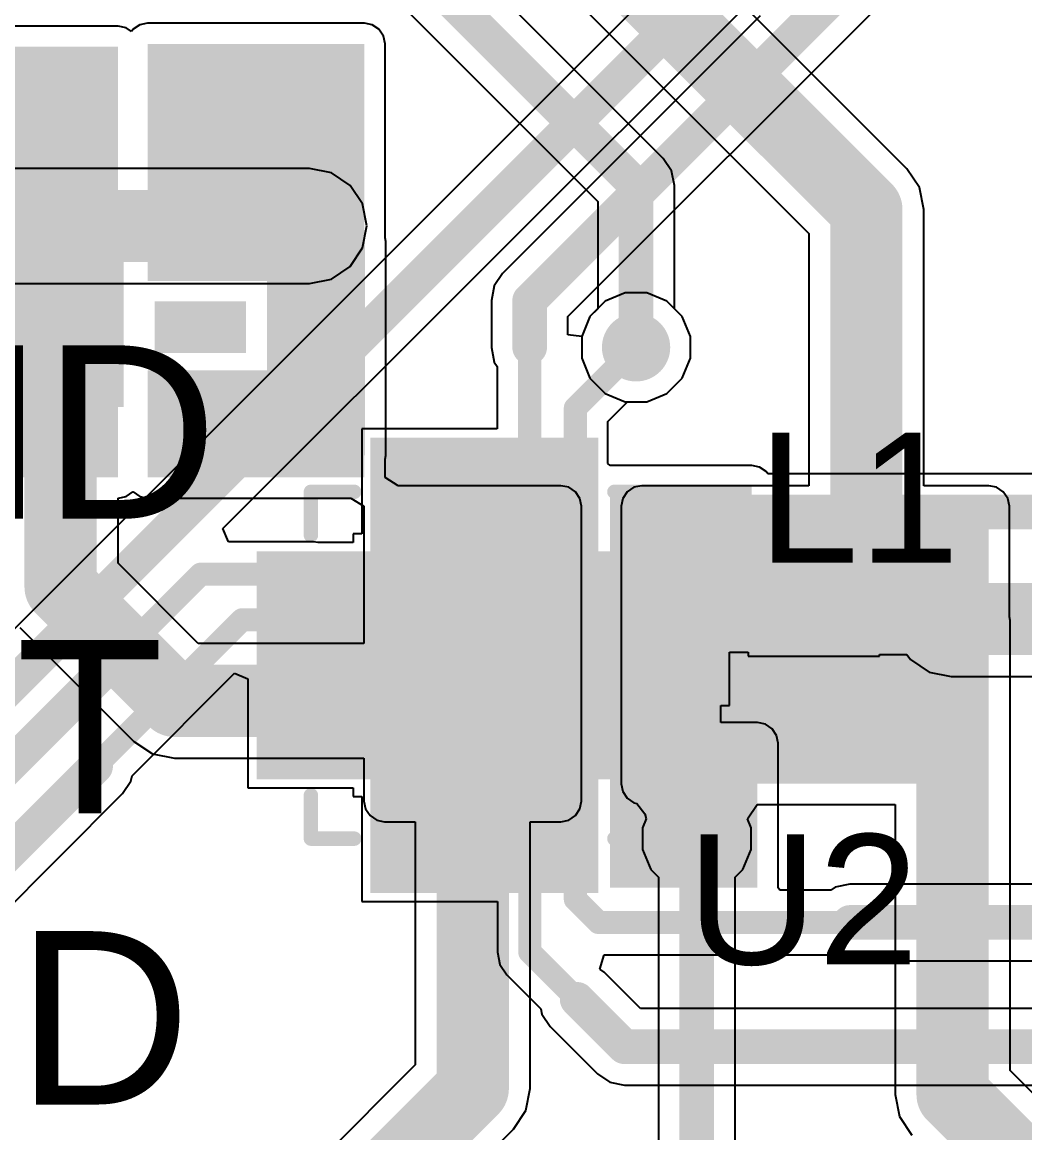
# Model space of a CAD drawing. Header units: millimetres. Extents: x -0.23 to 2.39, y -0.01 to 1.04.
# Drawn here: x 0.2766 to 0.6235, y 0.2182 to 0.6025 of the extents above; entities that cross this region are included whole.
import ezdxf

# ---------------------------------------------------------------- set-up
doc = ezdxf.new("R2010")
doc.units = ezdxf.units.MM
doc.header["$MEASUREMENT"] = 0
for name, color, linetype in [('BottomLayer', 5, 'Continuous'), ('BottomPaste', 16, 'Continuous'), ('BottomSolder', 6, 'Continuous'), ('TopLayer', 1, 'Continuous'), ('TopOverlay', 2, 'Continuous'), ('TopPaste', 8, 'Continuous'), ('TopSolder', 216, 'Continuous'), ('ViaHoleLayer', 16, 'Continuous')]:
    doc.layers.add(name, color=color, linetype=linetype)
doc.styles.add('Arial', font='', dxfattribs={"height": 0.2})
doc.styles.get('Arial').set_extended_font_data('Arial')

# ---------------------------------------------------------------- blocks, each defined once
blk = doc.blocks.new('20_QFN_3')
at = {"layer": 'TopLayer'}
for points in [[(-0.035433, 0.07480325), (-0.027559, 0.07480325), (-0.027559, 0.04330715), (-0.035433, 0.04330715)], [(-0.019685, 0.07480325), (-0.011811, 0.07480325), (-0.011811, 0.04330715), (-0.019685, 0.04330715)], [(-0.003937, 0.07480325), (0.003937, 0.07480325), (0.003937, 0.04330715), (-0.003937, 0.04330715)], [(0.0118111, 0.07480325), (0.0196851, 0.07480325), (0.0196851, 0.04330715), (0.0118111, 0.04330715)], [(0.0275591, 0.07480325), (0.0354331, 0.07480325), (0.0354331, 0.04330715), (0.0275591, 0.04330715)], [(-0.07480315, 0.0354331), (-0.04330705, 0.0354331), (-0.04330705, 0.0275591), (-0.07480315, 0.0275591)], [(-0.03543305, 0.03543305), (0.03543305, 0.03543305), (0.03543305, -0.03543305), (-0.03543305, -0.03543305)], [(0.04330715, 0.0354331), (0.07480325, 0.0354331), (0.07480325, 0.0275591), (0.04330715, 0.0275591)], [(-0.07480315, 0.0196851), (-0.04330705, 0.0196851), (-0.04330705, 0.0118111), (-0.07480315, 0.0118111)], [(0.04330715, 0.0196851), (0.07480325, 0.0196851), (0.07480325, 0.0118111), (0.04330715, 0.0118111)], [(-0.07480315, 0.003937), (-0.04330705, 0.003937), (-0.04330705, -0.003937), (-0.07480315, -0.003937)], [(0.04330715, 0.0039371), (0.07480325, 0.0039371), (0.07480325, -0.0039369), (0.04330715, -0.0039369)], [(-0.07480315, -0.011811), (-0.04330705, -0.011811), (-0.04330705, -0.019685), (-0.07480315, -0.019685)], [(0.04330715, -0.011811), (0.07480325, -0.011811), (0.07480325, -0.019685), (0.04330715, -0.019685)], [(-0.07480315, -0.027559), (-0.04330705, -0.027559), (-0.04330705, -0.035433), (-0.07480315, -0.035433)], [(0.04330715, -0.027559), (0.07480325, -0.027559), (0.07480325, -0.035433), (0.04330715, -0.035433)], [(-0.035433, -0.04330705), (-0.027559, -0.04330705), (-0.027559, -0.07480315), (-0.035433, -0.07480315)], [(-0.019685, -0.04330705), (-0.011811, -0.04330705), (-0.011811, -0.07480315), (-0.019685, -0.07480315)], [(-0.0039369, -0.04330705), (0.0039371, -0.04330705), (0.0039371, -0.07480315), (-0.0039369, -0.07480315)], [(0.0118111, -0.04330705), (0.0196851, -0.04330705), (0.0196851, -0.07480315), (0.0118111, -0.07480315)], [(0.0275591, -0.04330705), (0.0354331, -0.04330705), (0.0354331, -0.07480315), (0.0275591, -0.07480315)]]:
    blk.add_hatch(color=1, dxfattribs=at).paths.add_polyline_path(points)
at = {"layer": 'TopPaste'}
for points in [[(-0.035433, 0.07480325), (-0.027559, 0.07480325), (-0.027559, 0.04330715), (-0.035433, 0.04330715)], [(-0.019685, 0.07480325), (-0.011811, 0.07480325), (-0.011811, 0.04330715), (-0.019685, 0.04330715)], [(-0.003937, 0.07480325), (0.003937, 0.07480325), (0.003937, 0.04330715), (-0.003937, 0.04330715)], [(0.0118111, 0.07480325), (0.0196851, 0.07480325), (0.0196851, 0.04330715), (0.0118111, 0.04330715)], [(0.0275591, 0.07480325), (0.0354331, 0.07480325), (0.0354331, 0.04330715), (0.0275591, 0.04330715)], [(-0.07480315, 0.0354331), (-0.04330705, 0.0354331), (-0.04330705, 0.0275591), (-0.07480315, 0.0275591)], [(-0.03543305, 0.03543305), (0.03543305, 0.03543305), (0.03543305, -0.03543305), (-0.03543305, -0.03543305)], [(0.04330715, 0.0354331), (0.07480325, 0.0354331), (0.07480325, 0.0275591), (0.04330715, 0.0275591)], [(-0.07480315, 0.0196851), (-0.04330705, 0.0196851), (-0.04330705, 0.0118111), (-0.07480315, 0.0118111)], [(0.04330715, 0.0196851), (0.07480325, 0.0196851), (0.07480325, 0.0118111), (0.04330715, 0.0118111)], [(-0.07480315, 0.003937), (-0.04330705, 0.003937), (-0.04330705, -0.003937), (-0.07480315, -0.003937)], [(0.04330715, 0.0039371), (0.07480325, 0.0039371), (0.07480325, -0.0039369), (0.04330715, -0.0039369)], [(-0.07480315, -0.011811), (-0.04330705, -0.011811), (-0.04330705, -0.019685), (-0.07480315, -0.019685)], [(0.04330715, -0.011811), (0.07480325, -0.011811), (0.07480325, -0.019685), (0.04330715, -0.019685)], [(-0.07480315, -0.027559), (-0.04330705, -0.027559), (-0.04330705, -0.035433), (-0.07480315, -0.035433)], [(0.04330715, -0.027559), (0.07480325, -0.027559), (0.07480325, -0.035433), (0.04330715, -0.035433)], [(-0.035433, -0.04330705), (-0.027559, -0.04330705), (-0.027559, -0.07480315), (-0.035433, -0.07480315)], [(-0.019685, -0.04330705), (-0.011811, -0.04330705), (-0.011811, -0.07480315), (-0.019685, -0.07480315)], [(-0.0039369, -0.04330705), (0.0039371, -0.04330705), (0.0039371, -0.07480315), (-0.0039369, -0.07480315)], [(0.0118111, -0.04330705), (0.0196851, -0.04330705), (0.0196851, -0.07480315), (0.0118111, -0.07480315)], [(0.0275591, -0.04330705), (0.0354331, -0.04330705), (0.0354331, -0.07480315), (0.0275591, -0.07480315)]]:
    blk.add_hatch(color=8, dxfattribs=at).paths.add_polyline_path(points)
at = {"layer": 'TopSolder'}
for points in [[(-0.039433, 0.07880325), (-0.023559, 0.07880325), (-0.023559, 0.03930715), (-0.039433, 0.03930715)], [(-0.023685, 0.07880325), (-0.007811, 0.07880325), (-0.007811, 0.03930715), (-0.023685, 0.03930715)], [(-0.007937, 0.07880325), (0.007937, 0.07880325), (0.007937, 0.03930715), (-0.007937, 0.03930715)], [(0.0078111, 0.07880325), (0.0236851, 0.07880325), (0.0236851, 0.03930715), (0.0078111, 0.03930715)], [(0.0235591, 0.07880325), (0.0394331, 0.07880325), (0.0394331, 0.03930715), (0.0235591, 0.03930715)], [(-0.07880315, 0.0394331), (-0.03930705, 0.0394331), (-0.03930705, 0.0235591), (-0.07880315, 0.0235591)], [(-0.03943305, 0.03943305), (0.03943305, 0.03943305), (0.03943305, -0.03943305), (-0.03943305, -0.03943305)], [(0.03930715, 0.0394331), (0.07880325, 0.0394331), (0.07880325, 0.0235591), (0.03930715, 0.0235591)], [(-0.07880315, 0.0236851), (-0.03930705, 0.0236851), (-0.03930705, 0.0078111), (-0.07880315, 0.0078111)], [(0.03930715, 0.0236851), (0.07880325, 0.0236851), (0.07880325, 0.0078111), (0.03930715, 0.0078111)], [(-0.07880315, 0.007937), (-0.03930705, 0.007937), (-0.03930705, -0.007937), (-0.07880315, -0.007937)], [(0.03930715, 0.0079371), (0.07880325, 0.0079371), (0.07880325, -0.0079369), (0.03930715, -0.0079369)], [(-0.07880315, -0.007811), (-0.03930705, -0.007811), (-0.03930705, -0.023685), (-0.07880315, -0.023685)], [(0.03930715, -0.007811), (0.07880325, -0.007811), (0.07880325, -0.023685), (0.03930715, -0.023685)], [(-0.07880315, -0.023559), (-0.03930705, -0.023559), (-0.03930705, -0.039433), (-0.07880315, -0.039433)], [(0.03930715, -0.023559), (0.07880325, -0.023559), (0.07880325, -0.039433), (0.03930715, -0.039433)], [(-0.039433, -0.03930705), (-0.023559, -0.03930705), (-0.023559, -0.07880315), (-0.039433, -0.07880315)], [(-0.023685, -0.03930705), (-0.007811, -0.03930705), (-0.007811, -0.07880315), (-0.023685, -0.07880315)], [(-0.0079369, -0.03930705), (0.0079371, -0.03930705), (0.0079371, -0.07880315), (-0.0079369, -0.07880315)], [(0.0078111, -0.03930705), (0.0236851, -0.03930705), (0.0236851, -0.07880315), (0.0078111, -0.07880315)], [(0.0235591, -0.03930705), (0.0394331, -0.03930705), (0.0394331, -0.07880315), (0.0235591, -0.07880315)]]:
    blk.add_hatch(color=216, dxfattribs=at).paths.add_polyline_path(points)
at = {"layer": 'TopOverlay', "const_width": 0.005}
for points in [[(-0.045, 0.06), (-0.06, 0.06)], [(-0.06, 0.06), (-0.06, 0.045)], [(0.06, 0.06), (0.045, 0.06)], [(0.06, 0.06), (0.06, 0.045)], [(-0.06, -0.045), (-0.06, -0.06)], [(0.06, -0.045), (0.06, -0.06)], [(-0.045, -0.06), (-0.06, -0.06)], [(0.06, -0.06), (0.045, -0.06)]]:
    blk.add_lwpolyline(points, dxfattribs=at)
at = {"layer": 'TopOverlay'}
for points, const_width in [([(-0.06125, 0.06, 1), (-0.05875, 0.06, 1)], 0.0025), ([(-0.06125, 0.06, 1), (-0.05875, 0.06, 1)], 0.0025), ([(-0.04625, 0.06, 1), (-0.04375, 0.06, 1)], 0.0025), ([(0.04375, 0.06, 1), (0.04625, 0.06, 1)], 0.0025), ([(0.05875, 0.06, 1), (0.06125, 0.06, 1)], 0.0025), ([(0.05875, 0.06, 1), (0.06125, 0.06, 1)], 0.0025), ([(-0.068, 0.043, 1), (-0.072, 0.043, 1)], 0.005), ([(-0.06125, 0.045, 1), (-0.05875, 0.045, 1)], 0.0025), ([(0.05875, 0.045, 1), (0.06125, 0.045, 1)], 0.0025), ([(-0.07325, 0.043, 1), (-0.07075, 0.043, 1)], 0.0025), ([(-0.06925, 0.043, 1), (-0.06675, 0.043, 1)], 0.0025), ([(-0.06125, -0.045, 1), (-0.05875, -0.045, 1)], 0.0025), ([(0.05875, -0.045, 1), (0.06125, -0.045, 1)], 0.0025), ([(-0.06125, -0.06, 1), (-0.05875, -0.06, 1)], 0.0025), ([(-0.06125, -0.06, 1), (-0.05875, -0.06, 1)], 0.0025), ([(-0.04625, -0.06, 1), (-0.04375, -0.06, 1)], 0.0025), ([(0.04375, -0.06, 1), (0.04625, -0.06, 1)], 0.0025), ([(0.05875, -0.06, 1), (0.06125, -0.06, 1)], 0.0025), ([(0.05875, -0.06, 1), (0.06125, -0.06, 1)], 0.0025)]:
    blk.add_lwpolyline(points, format="xyb", close=True, dxfattribs=dict(at, const_width=const_width))
blk = doc.blocks.new('WSON_6_B_4')
at = {"layer": 'BottomLayer'}
for points in [[(-0.0570866, 0.03051175), (-0.0334646, 0.03051175), (-0.0334646, 0.02066925), (-0.0570866, 0.02066925)], [(0.0334646, 0.03051175), (0.0570866, 0.03051175), (0.0570866, 0.02066925), (0.0334646, 0.02066925)], [(-0.0147638, 0.02362205), (0.0147638, 0.02362205), (0.0147638, -0.02362205), (-0.0147638, -0.02362205)], [(-0.0570866, 0.00492125), (-0.0334646, 0.00492125), (-0.0334646, -0.00492125), (-0.0570866, -0.00492125)], [(0.0334646, 0.00492115), (0.0570866, 0.00492115), (0.0570866, -0.00492135), (0.0334646, -0.00492135)], [(-0.0570866, -0.02066935), (-0.0334646, -0.02066935), (-0.0334646, -0.03051185), (-0.0570866, -0.03051185)], [(0.0334646, -0.02066935), (0.0570866, -0.02066935), (0.0570866, -0.03051185), (0.0334646, -0.03051185)]]:
    blk.add_hatch(color=5, dxfattribs=at).paths.add_polyline_path(points)
at = {"layer": 'BottomPaste'}
for points in [[(-0.0570866, 0.03051175), (-0.0334646, 0.03051175), (-0.0334646, 0.02066925), (-0.0570866, 0.02066925)], [(0.0334646, 0.03051175), (0.0570866, 0.03051175), (0.0570866, 0.02066925), (0.0334646, 0.02066925)], [(-0.0147638, 0.02362205), (0.0147638, 0.02362205), (0.0147638, -0.02362205), (-0.0147638, -0.02362205)], [(-0.0570866, 0.00492125), (-0.0334646, 0.00492125), (-0.0334646, -0.00492125), (-0.0570866, -0.00492125)], [(0.0334646, 0.00492115), (0.0570866, 0.00492115), (0.0570866, -0.00492135), (0.0334646, -0.00492135)], [(-0.0570866, -0.02066935), (-0.0334646, -0.02066935), (-0.0334646, -0.03051185), (-0.0570866, -0.03051185)], [(0.0334646, -0.02066935), (0.0570866, -0.02066935), (0.0570866, -0.03051185), (0.0334646, -0.03051185)]]:
    blk.add_hatch(color=16, dxfattribs=at).paths.add_polyline_path(points)
at = {"layer": 'BottomSolder'}
for points in [[(-0.0610866, 0.03451175), (-0.0294646, 0.03451175), (-0.0294646, 0.01666925), (-0.0610866, 0.01666925)], [(0.0294646, 0.03451175), (0.0610866, 0.03451175), (0.0610866, 0.01666925), (0.0294646, 0.01666925)], [(-0.0187638, 0.02762205), (0.0187638, 0.02762205), (0.0187638, -0.02762205), (-0.0187638, -0.02762205)], [(-0.0610866, 0.00892125), (-0.0294646, 0.00892125), (-0.0294646, -0.00892125), (-0.0610866, -0.00892125)], [(0.0294646, 0.00892115), (0.0610866, 0.00892115), (0.0610866, -0.00892135), (0.0294646, -0.00892135)], [(-0.0610866, -0.01666935), (-0.0294646, -0.01666935), (-0.0294646, -0.03451185), (-0.0610866, -0.03451185)], [(0.0294646, -0.01666935), (0.0610866, -0.01666935), (0.0610866, -0.03451185), (0.0294646, -0.03451185)]]:
    blk.add_hatch(color=6, dxfattribs=at).paths.add_polyline_path(points)
blk = doc.blocks.new('IND_0201_15')
at = {"layer": 'TopLayer'}
for points in [[(-0.01574795, 0.0059055), (-0.00590545, 0.0059055), (-0.00590545, -0.0059055), (-0.01574795, -0.0059055)], [(0.00590555, 0.0059055), (0.01574805, 0.0059055), (0.01574805, -0.0059055), (0.00590555, -0.0059055)]]:
    blk.add_hatch(color=1, dxfattribs=at).paths.add_polyline_path(points)
at = {"layer": 'TopPaste'}
for points in [[(-0.01574795, 0.0059055), (-0.00590545, 0.0059055), (-0.00590545, -0.0059055), (-0.01574795, -0.0059055)], [(0.00590555, 0.0059055), (0.01574805, 0.0059055), (0.01574805, -0.0059055), (0.00590555, -0.0059055)]]:
    blk.add_hatch(color=8, dxfattribs=at).paths.add_polyline_path(points)
at = {"layer": 'TopSolder'}
for points in [[(-0.01791335, 0.0080709), (-0.00374005, 0.0080709), (-0.00374005, -0.0080709), (-0.01791335, -0.0080709)], [(0.00374015, 0.0080709), (0.01791345, 0.0080709), (0.01791345, -0.0080709), (0.00374015, -0.0080709)]]:
    blk.add_hatch(color=216, dxfattribs=at).paths.add_polyline_path(points)
at = {"layer": 'TopOverlay', "const_width": 0.005}
for points in [[(-0.019, 0.009), (-0.019, -0.009)], [(0.019, 0.009), (-0.019, 0.009)], [(0.019, 0.009), (0.019, -0.009)], [(0.019, -0.009), (-0.019, -0.009)]]:
    blk.add_lwpolyline(points, dxfattribs=at)
at = {"layer": 'TopOverlay', "const_width": 0.0025}
for points in [[(-0.02025, 0.009, 1), (-0.01775, 0.009, 1)], [(-0.02025, 0.009, 1), (-0.01775, 0.009, 1)], [(0.01775, 0.009, 1), (0.02025, 0.009, 1)], [(0.01775, 0.009, 1), (0.02025, 0.009, 1)], [(-0.02025, -0.009, 1), (-0.01775, -0.009, 1)], [(-0.02025, -0.009, 1), (-0.01775, -0.009, 1)], [(0.01775, -0.009, 1), (0.02025, -0.009, 1)], [(0.01775, -0.009, 1), (0.02025, -0.009, 1)]]:
    blk.add_lwpolyline(points, format="xyb", close=True, dxfattribs=at)
blk = doc.blocks.new('C__0603_B_23')
at = {"layer": 'BottomLayer'}
for points in [[(-0.045, -0.0175), (-0.045, 0.0175), (-0.015, 0.0175), (-0.015, -0.0175)], [(0.015, -0.0175), (0.015, 0.0175), (0.045, 0.0175), (0.045, -0.0175)]]:
    blk.add_hatch(color=5, dxfattribs=at).paths.add_polyline_path(points)
at = {"layer": 'BottomPaste'}
for points in [[(-0.045, -0.0175), (-0.045, 0.0175), (-0.015, 0.0175), (-0.015, -0.0175)], [(0.015, -0.0175), (0.015, 0.0175), (0.045, 0.0175), (0.045, -0.0175)]]:
    blk.add_hatch(color=16, dxfattribs=at).paths.add_polyline_path(points)
at = {"layer": 'BottomSolder'}
for points in [[(-0.0473622, -0.0198622), (-0.0473622, 0.0198622), (-0.0126378, 0.0198622), (-0.0126378, -0.0198622)], [(0.0126378, -0.0198622), (0.0126378, 0.0198622), (0.0473622, 0.0198622), (0.0473622, -0.0198622)]]:
    blk.add_hatch(color=6, dxfattribs=at).paths.add_polyline_path(points)
blk = doc.blocks.new('C__0603_B_24')
at = {"layer": 'BottomLayer'}
for points in [[(-0.045, -0.0175), (-0.045, 0.0175), (-0.015, 0.0175), (-0.015, -0.0175)], [(0.015, -0.0175), (0.015, 0.0175), (0.045, 0.0175), (0.045, -0.0175)]]:
    blk.add_hatch(color=5, dxfattribs=at).paths.add_polyline_path(points)
at = {"layer": 'BottomPaste'}
for points in [[(-0.045, -0.0175), (-0.045, 0.0175), (-0.015, 0.0175), (-0.015, -0.0175)], [(0.015, -0.0175), (0.015, 0.0175), (0.045, 0.0175), (0.045, -0.0175)]]:
    blk.add_hatch(color=16, dxfattribs=at).paths.add_polyline_path(points)
at = {"layer": 'BottomSolder'}
for points in [[(-0.0473622, -0.0198622), (-0.0473622, 0.0198622), (-0.0126378, 0.0198622), (-0.0126378, -0.0198622)], [(0.0126378, -0.0198622), (0.0126378, 0.0198622), (0.0473622, 0.0198622), (0.0473622, -0.0198622)]]:
    blk.add_hatch(color=6, dxfattribs=at).paths.add_polyline_path(points)
blk = doc.blocks.new('C__0603_B_26')
at = {"layer": 'BottomLayer'}
for points in [[(-0.045, -0.0175), (-0.045, 0.0175), (-0.015, 0.0175), (-0.015, -0.0175)], [(0.015, -0.0175), (0.015, 0.0175), (0.045, 0.0175), (0.045, -0.0175)]]:
    blk.add_hatch(color=5, dxfattribs=at).paths.add_polyline_path(points)
at = {"layer": 'BottomPaste'}
for points in [[(-0.045, -0.0175), (-0.045, 0.0175), (-0.015, 0.0175), (-0.015, -0.0175)], [(0.015, -0.0175), (0.015, 0.0175), (0.045, 0.0175), (0.045, -0.0175)]]:
    blk.add_hatch(color=16, dxfattribs=at).paths.add_polyline_path(points)
at = {"layer": 'BottomSolder'}
for points in [[(-0.0473622, -0.0198622), (-0.0473622, 0.0198622), (-0.0126378, 0.0198622), (-0.0126378, -0.0198622)], [(0.0126378, -0.0198622), (0.0126378, 0.0198622), (0.0473622, 0.0198622), (0.0473622, -0.0198622)]]:
    blk.add_hatch(color=6, dxfattribs=at).paths.add_polyline_path(points)

msp = doc.modelspace()

# ---------------------------------------------------------------- hatches: boundary and pattern name
at = {"layer": 'BottomLayer'}
for points in [[(0.3014265, 0.5938056), (0.2340001, 0.5938056), (0.2340001, 0.517), (0.3014265, 0.517)], [(0.3098054, 0.445), (0.3098054, 0.5939998), (0.27, 0.5939998), (0.27, 0.445)], [(0.32, 0.513), (0.395, 0.513), (0.395, 0.595), (0.32, 0.595)], [(0.3952552, 0.4525806), (0.3952552, 0.5265806), (0.3612552, 0.5265806), (0.3612552, 0.4525806)], [(0.3199999, 0.445), (0.3949999, 0.445), (0.3949999, 0.482), (0.3199999, 0.482)], [(0.402, 0.333), (0.463, 0.333), (0.463, 0.435), (0.402, 0.435)], [(0.491, 0.339), (0.611, 0.339), (0.611, 0.435), (0.491, 0.435)]]:
    msp.add_hatch(color=5, dxfattribs=at).paths.add_polyline_path(points)
h = msp.add_hatch(color=5, dxfattribs=at)
edge = h.paths.add_edge_path()
edge.add_arc((0.376, 0.532), 0.011811, 0, 360)
h = msp.add_hatch(color=5, dxfattribs=at)
edge = h.paths.add_edge_path()
edge.add_arc((0.489, 0.49), 0.011811, 0, 360)
h = msp.add_hatch(color=5, dxfattribs=at)
edge = h.paths.add_edge_path()
edge.add_arc((0.4160039, 0.399), 0.011811, 0, 360)
h = msp.add_hatch(color=5, dxfattribs=at)
edge = h.paths.add_edge_path()
edge.add_arc((0.598, 0.396), 0.011811, 0, 360)
h = msp.add_hatch(color=5, dxfattribs=at)
edge = h.paths.add_edge_path()
edge.add_arc((0.416, 0.365), 0.011811, 0, 360)
h = msp.add_hatch(color=5, dxfattribs=at)
edge = h.paths.add_edge_path()
edge.add_arc((0.51, 0.32), 0.011811, 0, 360)
at = {"layer": 'TopLayer'}
h = msp.add_hatch(color=1, dxfattribs=at)
edge = h.paths.add_edge_path()
edge.add_arc((0.376, 0.532), 0.011811, 0, 360)
h = msp.add_hatch(color=1, dxfattribs=at)
edge = h.paths.add_edge_path()
edge.add_arc((0.489, 0.49), 0.011811, 0, 360)
for points in [[(0.48, 0.407), (0.529, 0.407), (0.529, 0.442), (0.48, 0.442)], [(0.48, 0.303), (0.531, 0.303), (0.531, 0.3529998), (0.48, 0.3529998)]]:
    msp.add_hatch(color=1, dxfattribs=at).paths.add_polyline_path(points)
h = msp.add_hatch(color=1, dxfattribs=at)
edge = h.paths.add_edge_path()
edge.add_arc((0.4160039, 0.399), 0.011811, 0, 360)
h = msp.add_hatch(color=1, dxfattribs=at)
edge = h.paths.add_edge_path()
edge.add_arc((0.598, 0.396), 0.011811, 0, 360)
h = msp.add_hatch(color=1, dxfattribs=at)
edge = h.paths.add_edge_path()
edge.add_arc((0.416, 0.365), 0.011811, 0, 360)
h = msp.add_hatch(color=1, dxfattribs=at)
edge = h.paths.add_edge_path()
edge.add_arc((0.51, 0.32), 0.011811, 0, 360)
at = {"layer": 'ViaHoleLayer'}
h = msp.add_hatch(color=16, dxfattribs=at)
edge = h.paths.add_edge_path()
edge.add_arc((0.376, 0.532), 0.0059055, 0, 360)
h = msp.add_hatch(color=16, dxfattribs=at)
edge = h.paths.add_edge_path()
edge.add_arc((0.489, 0.49), 0.0059055, 0, 360)
h = msp.add_hatch(color=16, dxfattribs=at)
edge = h.paths.add_edge_path()
edge.add_arc((0.4160039, 0.399), 0.0059055, 0, 360)
h = msp.add_hatch(color=16, dxfattribs=at)
edge = h.paths.add_edge_path()
edge.add_arc((0.598, 0.396), 0.0059055, 0, 360)
h = msp.add_hatch(color=16, dxfattribs=at)
edge = h.paths.add_edge_path()
edge.add_arc((0.416, 0.365), 0.0059055, 0, 360)
h = msp.add_hatch(color=16, dxfattribs=at)
edge = h.paths.add_edge_path()
edge.add_arc((0.51, 0.32), 0.0059055, 0, 360)

# ---------------------------------------------------------------- linework, layer by layer
at = {"layer": 'BottomLayer'}
for p, q in [((0.4983725, 0.5553725), (0.3982547, 0.6554903)), ((0.3756275, 0.6406275), (0.4757453, 0.5405097)), ((0.4472789, 0.6309413), (0.5487868, 0.5294334)), ((0.5827275, 0.5517275), (0.5255605, 0.6088945)), ((0.3098054, 0.601137), (0.2699999, 0.601137)), ((0.3125366, 0.6005937), (0.3098054, 0.601137)), ((0.3144601, 0.5993085), (0.3125366, 0.6005937)), ((0.3149533, 0.6000467), (0.3144601, 0.5993085)), ((0.3172688, 0.6015938), (0.3149533, 0.6000467)), ((0.32, 0.6021371), (0.3172688, 0.6015938)), ((0.395, 0.6021371), (0.32, 0.6021371)), ((0.3977312, 0.6015938), (0.395, 0.6021371)), ((0.4000467, 0.6000467), (0.3977312, 0.6015938)), ((0.4015938, 0.5977312), (0.4000467, 0.6000467)), ((0.4021371, 0.595), (0.4015938, 0.5977312)), ((0.4021371, 0.5278635), (0.4021371, 0.595)), ((0.5012457, 0.5510724), (0.4983725, 0.5553725)), ((0.5022547, 0.546), (0.5012457, 0.5510724)), ((0.5870374, 0.5452774), (0.5827275, 0.5517275)), ((0.5022547, 0.5033481), (0.5022547, 0.546)), ((0.5885508, 0.5376688), (0.5870374, 0.5452774)), ((0.4757453, 0.5405097), (0.4757453, 0.5033481)), ((0.5885508, 0.4421371), (0.5885508, 0.5376688)), ((0.4023923, 0.5265806), (0.4021371, 0.5278635)), ((0.4023923, 0.4525806), (0.4023923, 0.5265806)), ((0.5487868, 0.5294334), (0.5487868, 0.4421371)), ((0.4730528, 0.5006556), (0.470189, 0.4937417)), ((0.4757453, 0.5033481), (0.4730528, 0.5006556)), ((0.5049472, 0.5006556), (0.5022547, 0.5033481)), ((0.507811, 0.4937417), (0.5049472, 0.5006556)), ((0.470189, 0.4937417), (0.470189, 0.4862583)), ((0.507811, 0.4862583), (0.507811, 0.4937417)), ((0.470189, 0.4862583), (0.4730528, 0.4793444)), ((0.5049472, 0.4793444), (0.507811, 0.4862583)), ((0.4730528, 0.4793444), (0.4783444, 0.4740528)), ((0.4996556, 0.4740528), (0.5049472, 0.4793444)), ((0.4783444, 0.4740528), (0.4852583, 0.471189)), ((0.4927417, 0.471189), (0.4996556, 0.4740528)), ((0.4852583, 0.471189), (0.4927417, 0.471189)), ((0.4021371, 0.4512977), (0.4023923, 0.4525806)), ((0.4021371, 0.4450001), (0.4021371, 0.4512977)), ((0.4066656, 0.4421371), (0.4021371, 0.4450001)), ((0.463, 0.4421371), (0.4066656, 0.4421371)), ((0.4657312, 0.4415938), (0.463, 0.4421371)), ((0.491, 0.4421371), (0.4882688, 0.4415938)), ((0.5487868, 0.4421371), (0.491, 0.4421371)), ((0.611, 0.4421371), (0.5885508, 0.4421371)), ((0.6137312, 0.4415938), (0.611, 0.4421371)), ((0.3098054, 0.4378629), (0.3125366, 0.4384062)), ((0.3125366, 0.4384062), (0.314852, 0.4399533)), ((0.314852, 0.4399533), (0.3149533, 0.4399533)), ((0.3149533, 0.4399533), (0.3172687, 0.4384062)), ((0.3172687, 0.4384062), (0.3199999, 0.4378629)), ((0.4680467, 0.4400467), (0.4657312, 0.4415938)), ((0.4695938, 0.4377312), (0.4680467, 0.4400467)), ((0.4859533, 0.4400467), (0.4844062, 0.4377312)), ((0.4882688, 0.4415938), (0.4859533, 0.4400467)), ((0.6160467, 0.4400467), (0.6137312, 0.4415938)), ((0.6175938, 0.4377312), (0.6160467, 0.4400467)), ((0.3097847, 0.4153327), (0.3097847, 0.4378629)), ((0.3097847, 0.4378629), (0.3098054, 0.4378629)), ((0.3199999, 0.4378629), (0.3903344, 0.4378629)), ((0.3903344, 0.4378629), (0.3948629, 0.4349999)), ((0.3948629, 0.4349999), (0.3948629, 0.387571)), ((0.4701371, 0.435), (0.4695938, 0.4377312)), ((0.4701371, 0.333), (0.4701371, 0.435)), ((0.4844062, 0.4377312), (0.4838629, 0.435)), ((0.4838629, 0.435), (0.4838629, 0.339)), ((0.6181371, 0.435), (0.6175938, 0.4377312)), ((0.6181371, 0.3967312), (0.6181371, 0.435)), ((0.3375464, 0.387571), (0.3097847, 0.4153327)), ((0.618382, 0.3955), (0.6181371, 0.3967312)), ((0.275844, 0.3930386), (0.3152523, 0.3536303)), ((0.618382, 0.2397354), (0.618382, 0.3955)), ((0.3948629, 0.387571), (0.3375464, 0.387571)), ((0.3152523, 0.3536303), (0.3217025, 0.3493204)), ((0.3217025, 0.3493204), (0.329311, 0.347807)), ((0.329311, 0.347807), (0.3948629, 0.347807)), ((0.3948629, 0.347807), (0.3948629, 0.333)), ((0.4838629, 0.339), (0.4844062, 0.3362688)), ((0.4844062, 0.3362688), (0.4859533, 0.3339533)), ((0.3948629, 0.333), (0.3954062, 0.3302688)), ((0.4695938, 0.3302688), (0.4701371, 0.333)), ((0.4859533, 0.3339533), (0.4882688, 0.3324062)), ((0.4882688, 0.3324062), (0.4892824, 0.3322046)), ((0.4892824, 0.3322046), (0.4919877, 0.3285299)), ((0.5275182, 0.3268628), (0.5308591, 0.3318629)), ((0.5308591, 0.3318629), (0.578618, 0.3318629)), ((0.578618, 0.3318629), (0.578618, 0.2315)), ((0.3954062, 0.3302688), (0.3969533, 0.3279533)), ((0.3969533, 0.3279533), (0.3992688, 0.3264062)), ((0.4657312, 0.3264062), (0.4680467, 0.3279533)), ((0.4680467, 0.3279533), (0.4695938, 0.3302688)), ((0.4924818, 0.3268629), (0.491189, 0.3237417)), ((0.4919877, 0.3285299), (0.4924818, 0.3268629)), ((0.528811, 0.3237417), (0.5275182, 0.3268628)), ((0.3992688, 0.3264062), (0.402, 0.3258629)), ((0.402, 0.3258629), (0.412618, 0.3258629)), ((0.412618, 0.3258629), (0.412618, 0.2417354)), ((0.452382, 0.2335), (0.452382, 0.3258629)), ((0.452382, 0.3258629), (0.463, 0.3258629)), ((0.463, 0.3258629), (0.4657312, 0.3264062)), ((0.491189, 0.3237417), (0.491189, 0.3162583)), ((0.528811, 0.3162583), (0.528811, 0.3237417)), ((0.491189, 0.3162583), (0.4940528, 0.3093444)), ((0.5259472, 0.3093444), (0.528811, 0.3162583)), ((0.4940528, 0.3093444), (0.4967453, 0.3066519)), ((0.5232547, 0.3066519), (0.5259472, 0.3093444)), ((0.4967453, 0.3066519), (0.4967453, 0.0705)), ((0.5232547, 0.1163731), (0.5232547, 0.3066519)), ((0.412618, 0.2417354), (0.3296539, 0.1587713)), ((0.6850587, 0.1730587), (0.618382, 0.2397354)), ((0.4508686, 0.2258914), (0.452382, 0.2335)), ((0.578618, 0.2315), (0.5801314, 0.2238915)), ((0.4465587, 0.2194413), (0.4508686, 0.2258914)), ((0.5801314, 0.2238915), (0.5844413, 0.2174413)), ((0.3635946, 0.1364772), (0.4465587, 0.2194413))]:
    msp.add_line(p, q, dxfattribs=at)
for points, const_width in [([(0.4613376, 0.645), (0.5686688, 0.5376688)], 0.025), ([(0.385, 0.65), (0.489, 0.546)], 0.012), ([(0.489, 0.49), (0.489, 0.546)], 0.012), ([(0.5686688, 0.4225), (0.5686688, 0.5376688)], 0.025), ([(0.2899027, 0.4939027), (0.293, 0.497)], 0.025), ([(0.2899027, 0.4070973), (0.2899027, 0.4939027)], 0.025), ([(0.5686688, 0.4225), (0.5951688, 0.396)], 0.025), ([(0.2899027, 0.4070973), (0.329311, 0.367689)], 0.025), ([(0.5884823, 0.4055177), (0.598, 0.396)], 0.025), ([(0.5884823, 0.3965177), (0.59, 0.395)], 0.025), ([(0.598, 0.396), (0.5985, 0.3955)], 0.025), ([(0.5985, 0.2315), (0.5985, 0.3955)], 0.025), ([(0.329311, 0.367689), (0.4145, 0.367689)], 0.025), ([(0.4145, 0.367689), (0.416, 0.366189)], 0.025), ([(0.416, 0.365), (0.416, 0.366189)], 0.025), ([(0.416, 0.365), (0.4325, 0.3485)], 0.025), ([(0.4325, 0.2335), (0.4325, 0.3485)], 0.025), ([(0.51, 0.046), (0.51, 0.32)], 0.012), ([(0.3437126, 0.1447126), (0.4325, 0.2335)], 0.025), ([(0.5985, 0.2315), (0.671, 0.159)], 0.025)]:
    msp.add_lwpolyline(points, dxfattribs=dict(at, const_width=const_width))
for points, const_width in [([(0.486, 0.546, 1), (0.492, 0.546, 1)], 0.006), ([(0.486, 0.546, 1), (0.492, 0.546, 1)], 0.006), ([(0.5624188, 0.5376688, 1), (0.5749188, 0.5376688, 1)], 0.0125), ([(0.5624188, 0.5376688, 1), (0.5749188, 0.5376688, 1)], 0.0125), ([(0.28675, 0.497, 1), (0.29925, 0.497, 1)], 0.0125), ([(0.2836527, 0.4939027, 1), (0.2961527, 0.4939027, 1)], 0.0125), ([(0.2836527, 0.4939027, 1), (0.2961527, 0.4939027, 1)], 0.0125), ([(0.486, 0.49, 1), (0.492, 0.49, 1)], 0.006), ([(0.5624188, 0.4225, 1), (0.5749188, 0.4225, 1)], 0.0125), ([(0.5624188, 0.4225, 1), (0.5749188, 0.4225, 1)], 0.0125), ([(0.2836527, 0.4070973, 1), (0.2961527, 0.4070973, 1)], 0.0125), ([(0.2836527, 0.4070973, 1), (0.2961527, 0.4070973, 1)], 0.0125), ([(0.5822323, 0.4055177, 1), (0.5947323, 0.4055177, 1)], 0.0125), ([(0.5822323, 0.3965177, 1), (0.5947323, 0.3965177, 1)], 0.0125), ([(0.58375, 0.395, 1), (0.59625, 0.395, 1)], 0.0125), ([(0.5889188, 0.396, 1), (0.6014188, 0.396, 1)], 0.0125), ([(0.59175, 0.396, 1), (0.60425, 0.396, 1)], 0.0125), ([(0.59175, 0.396, 1), (0.60425, 0.396, 1)], 0.0125), ([(0.59225, 0.3955, 1), (0.60475, 0.3955, 1)], 0.0125), ([(0.59225, 0.3955, 1), (0.60475, 0.3955, 1)], 0.0125), ([(0.323061, 0.367689, 1), (0.335561, 0.367689, 1)], 0.0125), ([(0.323061, 0.367689, 1), (0.335561, 0.367689, 1)], 0.0125), ([(0.40825, 0.367689, 1), (0.42075, 0.367689, 1)], 0.0125), ([(0.40825, 0.367689, 1), (0.42075, 0.367689, 1)], 0.0125), ([(0.40975, 0.366189, 1), (0.42225, 0.366189, 1)], 0.0125), ([(0.40975, 0.366189, 1), (0.42225, 0.366189, 1)], 0.0125), ([(0.40975, 0.365, 1), (0.42225, 0.365, 1)], 0.0125), ([(0.40975, 0.365, 1), (0.42225, 0.365, 1)], 0.0125), ([(0.42625, 0.3485, 1), (0.43875, 0.3485, 1)], 0.0125), ([(0.42625, 0.3485, 1), (0.43875, 0.3485, 1)], 0.0125), ([(0.507, 0.32, 1), (0.513, 0.32, 1)], 0.006), ([(0.42625, 0.2335, 1), (0.43875, 0.2335, 1)], 0.0125), ([(0.42625, 0.2335, 1), (0.43875, 0.2335, 1)], 0.0125), ([(0.59225, 0.2315, 1), (0.60475, 0.2315, 1)], 0.0125), ([(0.59225, 0.2315, 1), (0.60475, 0.2315, 1)], 0.0125)]:
    msp.add_lwpolyline(points, format="xyb", close=True, dxfattribs=dict(at, const_width=const_width))
at = {"layer": 'TopLayer'}
for p, q in [((0.4654397, 0.5006947), (0.6141578, 0.6494128)), ((0.513189, 0.631934), (0.2530097, 0.3717547)), ((0.3460759, 0.4273309), (0.5291246, 0.6103796)), ((0.5319705, 0.6047155), (0.4428125, 0.5155575)), ((0.376, 0.551882), (0.2172354, 0.551882)), ((0.3836085, 0.5503686), (0.376, 0.551882)), ((0.3900587, 0.5460587), (0.3836085, 0.5503686)), ((0.3943686, 0.5396085), (0.3900587, 0.5460587)), ((0.395882, 0.532), (0.3943686, 0.5396085)), ((0.3943686, 0.5243915), (0.395882, 0.532)), ((0.3900587, 0.5179413), (0.3943686, 0.5243915)), ((0.3836085, 0.5136314), (0.3900587, 0.5179413)), ((0.4428125, 0.5155575), (0.4399393, 0.5112574)), ((0.209, 0.512118), (0.376, 0.512118)), ((0.376, 0.512118), (0.3836085, 0.5136314)), ((0.4399393, 0.5112574), (0.4389303, 0.506185)), ((0.4852583, 0.508811), (0.4783444, 0.5059472)), ((0.4927417, 0.508811), (0.4852583, 0.508811)), ((0.4996556, 0.5059472), (0.4927417, 0.508811)), ((0.4389303, 0.506185), (0.4389303, 0.49)), ((0.4783444, 0.5059472), (0.4730528, 0.5006556)), ((0.5049472, 0.5006556), (0.4996556, 0.5059472)), ((0.4654397, 0.494347), (0.4654397, 0.5006947)), ((0.4730528, 0.5006556), (0.470189, 0.4937418)), ((0.507811, 0.4937417), (0.5049472, 0.5006556)), ((0.470189, 0.4937418), (0.4654397, 0.494347)), ((0.507811, 0.4862583), (0.507811, 0.4937417)), ((0.4389303, 0.49), (0.4399393, 0.4849276)), ((0.4399393, 0.4849276), (0.4409695, 0.4833858)), ((0.5049472, 0.4793444), (0.507811, 0.4862583)), ((0.4409695, 0.4833858), (0.4409695, 0.4618031)), ((0.4996556, 0.4740528), (0.5049472, 0.4793444)), ((0.4927417, 0.471189), (0.4996556, 0.4740528)), ((0.4792115, 0.4643503), (0.4860502, 0.471189)), ((0.4860502, 0.471189), (0.4927417, 0.471189)), ((0.4409695, 0.4618031), (0.3940669, 0.4618031)), ((0.3940669, 0.4618031), (0.3940669, 0.425433)), ((0.4792115, 0.4497843), (0.4792115, 0.4643503)), ((0.4800001, 0.4491371), (0.4792115, 0.4497843)), ((0.529, 0.4491371), (0.4800001, 0.4491371)), ((0.5317312, 0.4485938), (0.529, 0.4491371)), ((0.5340467, 0.4470467), (0.5317312, 0.4485938)), ((0.5345759, 0.4462547), (0.5340467, 0.4470467)), ((0.7176519, 0.4462547), (0.5345759, 0.4462547)), ((0.3479894, 0.4227115), (0.3460759, 0.4273309)), ((0.3774448, 0.4227115), (0.3479894, 0.4227115)), ((0.378845, 0.422433), (0.3774448, 0.4227115)), ((0.3940669, 0.425433), (0.391067, 0.425433)), ((0.391067, 0.425433), (0.391067, 0.422433)), ((0.391067, 0.422433), (0.378845, 0.422433)), ((0.5213031, 0.366063), (0.5213031, 0.3845325)), ((0.5213031, 0.3845325), (0.527752, 0.3845325)), ((0.527752, 0.3845325), (0.527752, 0.3830945)), ((0.527752, 0.3830945), (0.5732479, 0.3830945)), ((0.5732479, 0.3830945), (0.5732479, 0.3837649)), ((0.5732479, 0.3837649), (0.5827227, 0.3837649)), ((0.5827227, 0.3837649), (0.5839413, 0.3819412)), ((0.5839413, 0.3819412), (0.5903915, 0.3776313)), ((0.3146075, 0.3417463), (0.3500774, 0.3772162)), ((0.3500774, 0.3772162), (0.3546968, 0.3753028)), ((0.5903915, 0.3776313), (0.598, 0.3761179)), ((0.3546968, 0.3753028), (0.3546968, 0.3375669)), ((0.598, 0.3761179), (0.6441735, 0.3761179)), ((0.5183031, 0.360137), (0.5183031, 0.366063)), ((0.5183031, 0.366063), (0.5213031, 0.366063)), ((0.531, 0.360137), (0.5183031, 0.360137)), ((0.5337312, 0.3595937), (0.531, 0.360137)), ((0.5360467, 0.3580466), (0.5337312, 0.3595937)), ((0.5375938, 0.3557311), (0.5360467, 0.3580466)), ((0.5381371, 0.3529999), (0.5375938, 0.3557311)), ((0.5381371, 0.3030001), (0.5381371, 0.3529999)), ((0.3113725, 0.3356275), (0.3142457, 0.3399277)), ((0.3142457, 0.3399277), (0.3146075, 0.3417463)), ((0.1506185, 0.1748735), (0.3113725, 0.3356275)), ((0.3546968, 0.3375669), (0.391067, 0.3375669)), ((0.391067, 0.3375669), (0.391067, 0.334567)), ((0.391067, 0.334567), (0.3940669, 0.334567)), ((0.3940669, 0.334567), (0.3940669, 0.2981968)), ((0.563, 0.3042546), (0.5579276, 0.3032456)), ((1.9515457, 0.3042546), (0.563, 0.3042546)), ((0.538781, 0.3022155), (0.5381371, 0.3030001)), ((0.5563859, 0.3022155), (0.538781, 0.3022155)), ((0.5579276, 0.3032456), (0.5563859, 0.3022155)), ((0.3940669, 0.2981968), (0.4410325, 0.2981968)), ((0.4410325, 0.2981968), (0.4410325, 0.2807526)), ((0.4410325, 0.2807526), (0.4410324, 0.2807521)), ((0.4410324, 0.2807521), (0.4418862, 0.2764601)), ((0.4764462, 0.2747845), (0.4779629, 0.2797845)), ((0.4779629, 0.2797845), (0.5563856, 0.2797845)), ((0.5563856, 0.2797845), (0.5579276, 0.2787542)), ((0.5579276, 0.2787542), (0.563, 0.2777452)), ((0.563, 0.2777452), (1.9515458, 0.2777452)), ((0.4418862, 0.2764601), (0.4443174, 0.2728215)), ((0.4779965, 0.2737486), (0.4764462, 0.2747845)), ((0.4904904, 0.2612547), (0.4779965, 0.2737486)), ((0.4443174, 0.2728215), (0.4560165, 0.2611224)), ((0.4560165, 0.2611224), (0.4563783, 0.2593038)), ((0.4563783, 0.2593038), (0.4592515, 0.2550036)), ((0.7516519, 0.2612547), (0.4904904, 0.2612547)), ((0.4592515, 0.2550036), (0.4756276, 0.2386275)), ((0.4756276, 0.2386275), (0.4799277, 0.2357543)), ((0.4799277, 0.2357543), (0.4850001, 0.2347453)), ((0.4850001, 0.2347453), (0.7516519, 0.2347453))]:
    msp.add_line(p, q, dxfattribs=at)
for points, const_width in [([(0.452185, 0.506185), (0.6047853, 0.6587853)], 0.012), ([(0.2585, 0.3585), (0.532, 0.632)], 0.012), ([(0.209, 0.532), (0.376, 0.532)], 0.025), ([(0.452185, 0.49), (0.452185, 0.506185)], 0.012), ([(0.452185, 0.4391181), (0.452185, 0.49)], 0.008), ([(0.467996, 0.468996), (0.489, 0.49)], 0.008), ([(0.467996, 0.4390551), (0.467996, 0.468996)], 0.008), ([(0.452185, 0.4391181), (0.452248, 0.4390551)], 0.008), ([(0.5045, 0.4245), (0.513, 0.433)], 0.012), ([(0.513, 0.433), (0.731, 0.433)], 0.012), ([(0.30837, 0.3815), (0.338366, 0.411496)], 0.008), ([(0.338366, 0.411496), (0.3774448, 0.411496)], 0.008), ([(0.4150039, 0.399), (0.4340039, 0.38)], 0.025), ([(0.598, 0.3959999), (0.652, 0.3959999)], 0.025), ([(0.302, 0.345), (0.352748, 0.395748)], 0.008), ([(0.352748, 0.395748), (0.3774448, 0.395748)], 0.008), ([(0.4955551, 0.395748), (0.5396732, 0.395748)], 0.008), ([(0.5613267, 0.396), (0.598, 0.396)], 0.01), ([(0.4340039, 0.38), (0.4365, 0.38)], 0.025), ([(0.18537, 0.2585), (0.30837, 0.3815)], 0.012), ([(0.4365, 0.38), (0.4955551, 0.38)], 0.008), ([(0.1155, 0.1585), (0.302, 0.345)], 0.012), ([(0.506, 0.322), (0.506, 0.325)], 0.012), ([(0.452248, 0.2807521), (0.452248, 0.3209448)], 0.008), ([(0.467996, 0.299004), (0.467996, 0.3209448)], 0.008), ([(0.515, 0.315), (0.515, 0.316)], 0.012), ([(0.467996, 0.299004), (0.476, 0.291)], 0.008), ([(0.563, 0.2909999), (1.9959999, 0.2909999)], 0.012), ([(0.476, 0.291), (0.5629999, 0.291)], 0.008), ([(0.5629999, 0.291), (0.563, 0.2909999)], 0.008), ([(0.452248, 0.2807521), (0.468624, 0.2643761)], 0.008), ([(0.468624, 0.2643761), (0.4850001, 0.248)], 0.012), ([(0.4850001, 0.248), (0.765, 0.248)], 0.012)]:
    msp.add_lwpolyline(points, dxfattribs=dict(at, const_width=const_width))
for points, const_width in [([(0.36975, 0.532, 1), (0.38225, 0.532, 1)], 0.0125), ([(0.449185, 0.506185, 1), (0.455185, 0.506185, 1)], 0.006), ([(0.449185, 0.506185, 1), (0.455185, 0.506185, 1)], 0.006), ([(0.449185, 0.49, 1), (0.455185, 0.49, 1)], 0.006), ([(0.450185, 0.49, 1), (0.454185, 0.49, 1)], 0.004), ([(0.487, 0.49, 1), (0.491, 0.49, 1)], 0.004), ([(0.465996, 0.468996, 1), (0.469996, 0.468996, 1)], 0.004), ([(0.465996, 0.468996, 1), (0.469996, 0.468996, 1)], 0.004), ([(0.450185, 0.4391181, 1), (0.454185, 0.4391181, 1)], 0.004), ([(0.450185, 0.4391181, 1), (0.454185, 0.4391181, 1)], 0.004), ([(0.450248, 0.4390551, 1), (0.454248, 0.4390551, 1)], 0.004), ([(0.465996, 0.4390551, 1), (0.469996, 0.4390551, 1)], 0.004), ([(0.51, 0.433, 1), (0.516, 0.433, 1)], 0.006), ([(0.51, 0.433, 1), (0.516, 0.433, 1)], 0.006), ([(0.5015, 0.4245, 1), (0.5075, 0.4245, 1)], 0.006), ([(0.336366, 0.411496, 1), (0.340366, 0.411496, 1)], 0.004), ([(0.336366, 0.411496, 1), (0.340366, 0.411496, 1)], 0.004), ([(0.3754448, 0.411496, 1), (0.3794448, 0.411496, 1)], 0.004), ([(0.4087539, 0.399, 1), (0.4212539, 0.399, 1)], 0.0125), ([(0.59175, 0.3959999, 1), (0.60425, 0.3959999, 1)], 0.0125), ([(0.350748, 0.395748, 1), (0.354748, 0.395748, 1)], 0.004), ([(0.350748, 0.395748, 1), (0.354748, 0.395748, 1)], 0.004), ([(0.3754448, 0.395748, 1), (0.3794448, 0.395748, 1)], 0.004), ([(0.4935551, 0.395748, 1), (0.4975551, 0.395748, 1)], 0.004), ([(0.5376732, 0.395748, 1), (0.5416732, 0.395748, 1)], 0.004), ([(0.5588267, 0.396, 1), (0.5638267, 0.396, 1)], 0.005), ([(0.5955, 0.396, 1), (0.6005, 0.396, 1)], 0.005), ([(0.4277539, 0.38, 1), (0.4402539, 0.38, 1)], 0.0125), ([(0.4277539, 0.38, 1), (0.4402539, 0.38, 1)], 0.0125), ([(0.43025, 0.38, 1), (0.44275, 0.38, 1)], 0.0125), ([(0.30537, 0.3815, 1), (0.31137, 0.3815, 1)], 0.006), ([(0.30637, 0.3815, 1), (0.31037, 0.3815, 1)], 0.004), ([(0.4345, 0.38, 1), (0.4385, 0.38, 1)], 0.004), ([(0.4935551, 0.38, 1), (0.4975551, 0.38, 1)], 0.004), ([(0.299, 0.345, 1), (0.305, 0.345, 1)], 0.006), ([(0.3, 0.345, 1), (0.304, 0.345, 1)], 0.004), ([(0.503, 0.325, 1), (0.509, 0.325, 1)], 0.006), ([(0.503, 0.322, 1), (0.509, 0.322, 1)], 0.006), ([(0.450248, 0.3209448, 1), (0.454248, 0.3209448, 1)], 0.004), ([(0.465996, 0.3209448, 1), (0.469996, 0.3209448, 1)], 0.004), ([(0.512, 0.316, 1), (0.518, 0.316, 1)], 0.006), ([(0.512, 0.315, 1), (0.518, 0.315, 1)], 0.006), ([(0.465996, 0.299004, 1), (0.469996, 0.299004, 1)], 0.004), ([(0.465996, 0.299004, 1), (0.469996, 0.299004, 1)], 0.004), ([(0.56, 0.2909999, 1), (0.566, 0.2909999, 1)], 0.006), ([(0.474, 0.291, 1), (0.478, 0.291, 1)], 0.004), ([(0.474, 0.291, 1), (0.478, 0.291, 1)], 0.004), ([(0.5609999, 0.291, 1), (0.5649999, 0.291, 1)], 0.004), ([(0.5609999, 0.291, 1), (0.5649999, 0.291, 1)], 0.004), ([(0.561, 0.2909999, 1), (0.565, 0.2909999, 1)], 0.004), ([(0.450248, 0.2807521, 1), (0.454248, 0.2807521, 1)], 0.004), ([(0.450248, 0.2807521, 1), (0.454248, 0.2807521, 1)], 0.004), ([(0.465624, 0.2643761, 1), (0.471624, 0.2643761, 1)], 0.006), ([(0.466624, 0.2643761, 1), (0.470624, 0.2643761, 1)], 0.004), ([(0.4820001, 0.248, 1), (0.4880001, 0.248, 1)], 0.006), ([(0.4820001, 0.248, 1), (0.4880001, 0.248, 1)], 0.006)]:
    msp.add_lwpolyline(points, format="xyb", close=True, dxfattribs=dict(at, const_width=const_width))

# ---------------------------------------------------------------- block references
at = {"rotation": 180}
for name, p in [('C__0603_B_26', (0.308, 0.572)), ('20_QFN_3', (0.4365, 0.38)), ('C__0603_B_23', (0.4765, 0.411)), ('IND_0201_15', (0.5505, 0.396)), ('C__0603_B_24', (0.4765, 0.361))]:
    msp.add_blockref(name, p, dxfattribs=at)
msp.add_blockref('WSON_6_B_4', (0.293, 0.497))

# ---------------------------------------------------------------- texts
at = {"layer": 'TopOverlay', "style": 'Arial'}
for s, p in [('GND', (0.1580503, 0.430702)), ('RST', (0.1580503, 0.328702)), ('RXD', (0.1580503, 0.228))]:
    msp.add_text(s, height=0.06, rotation=360, dxfattribs=at).set_placement(p)
for s, p in [('L1', (0.5310097, 0.4155073)), ('U2', (0.5065121, 0.2765073))]:
    msp.add_text(s, height=0.045, dxfattribs=at).set_placement(p)

doc.saveas('drawing.dxf')
